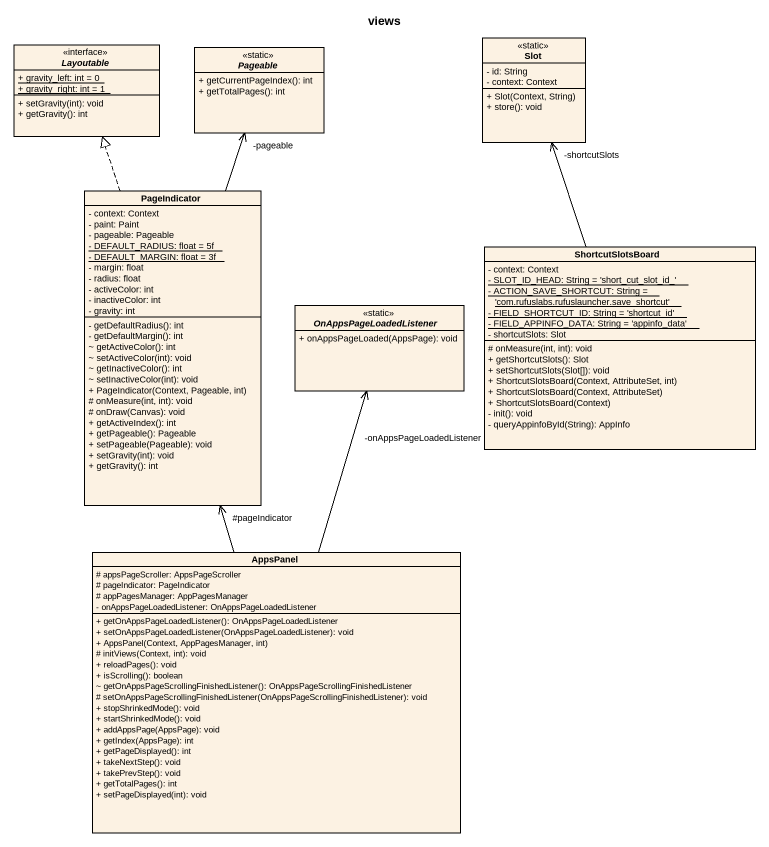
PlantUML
@startuml
title views
hide circle
hide empty members
skinparam classAttributeIconSize 0
interface Layoutable <<interface>> {
  {static} + gravity_left: int = 0
  {static} + gravity_right: int = 1
  + setGravity(int): void
  + getGravity(): int
}
interface Pageable <<static>> {
  + getCurrentPageIndex(): int
  + getTotalPages(): int
}
class Slot <<static>> {
  - id: String
  - context: Context
  + Slot(Context, String)
  + store(): void
}
class PageIndicator {
  - context: Context
  - paint: Paint
  - pageable: Pageable
  {static} - DEFAULT_RADIUS: float = 5f
  {static} - DEFAULT_MARGIN: float = 3f
  - margin: float
  - radius: float
  - activeColor: int
  - inactiveColor: int
  - gravity: int
  - getDefaultRadius(): int
  - getDefaultMargin(): int
  ~ getActiveColor(): int
  ~ setActiveColor(int): void
  ~ getInactiveColor(): int
  ~ setInactiveColor(int): void
  + PageIndicator(Context, Pageable, int)
  # onMeasure(int, int): void
  # onDraw(Canvas): void
  + getActiveIndex(): int
  + getPageable(): Pageable
  + setPageable(Pageable): void
  + setGravity(int): void
  + getGravity(): int
}
class ShortcutSlotsBoard {
  - context: Context
  {static} - SLOT_ID_HEAD: String = 'short_cut_slot_id_'
  {static} - ACTION_SAVE_SHORTCUT: String = 'com.rufuslabs.rufuslauncher.save_shortcut'
  {static} - FIELD_SHORTCUT_ID: String = 'shortcut_id'
  {static} - FIELD_APPINFO_DATA: String = 'appinfo_data'
  - shortcutSlots: Slot
  # onMeasure(int, int): void
  + getShortcutSlots(): Slot
  + setShortcutSlots(Slot[]): void
  + ShortcutSlotsBoard(Context, AttributeSet, int)
  + ShortcutSlotsBoard(Context, AttributeSet)
  + ShortcutSlotsBoard(Context)
  - init(): void
  - queryAppinfoById(String): AppInfo
}
interface OnAppsPageLoadedListener <<static>> {
  + onAppsPageLoaded(AppsPage): void
}
class AppsPanel {
  # appsPageScroller: AppsPageScroller
  # pageIndicator: PageIndicator
  # appPagesManager: AppPagesManager
  - onAppsPageLoadedListener: OnAppsPageLoadedListener
  + getOnAppsPageLoadedListener(): OnAppsPageLoadedListener
  + setOnAppsPageLoadedListener(OnAppsPageLoadedListener): void
  + AppsPanel(Context, AppPagesManager, int)
  # initViews(Context, int): void
  + reloadPages(): void
  + isScrolling(): boolean
  ~ getOnAppsPageScrollingFinishedListener(): OnAppsPageScrollingFinishedListener
  # setOnAppsPageScrollingFinishedListener(OnAppsPageScrollingFinishedListener): void
  + stopShrinkedMode(): void
  + startShrinkedMode(): void
  + addAppsPage(AppsPage): void
  + getIndex(AppsPage): int
  + getPageDisplayed(): int
  + takeNextStep(): void
  + takePrevStep(): void
  + getTotalPages(): int
  + setPageDisplayed(int): void
}
PageIndicator .up.|> Layoutable
PageIndicator -up-> "-pageable" Pageable
ShortcutSlotsBoard -up-> "-shortcutSlots" Slot
AppsPanel -up-> "#pageIndicator" PageIndicator
AppsPanel -up-> "-onAppsPageLoadedListener" OnAppsPageLoadedListener
@enduml
